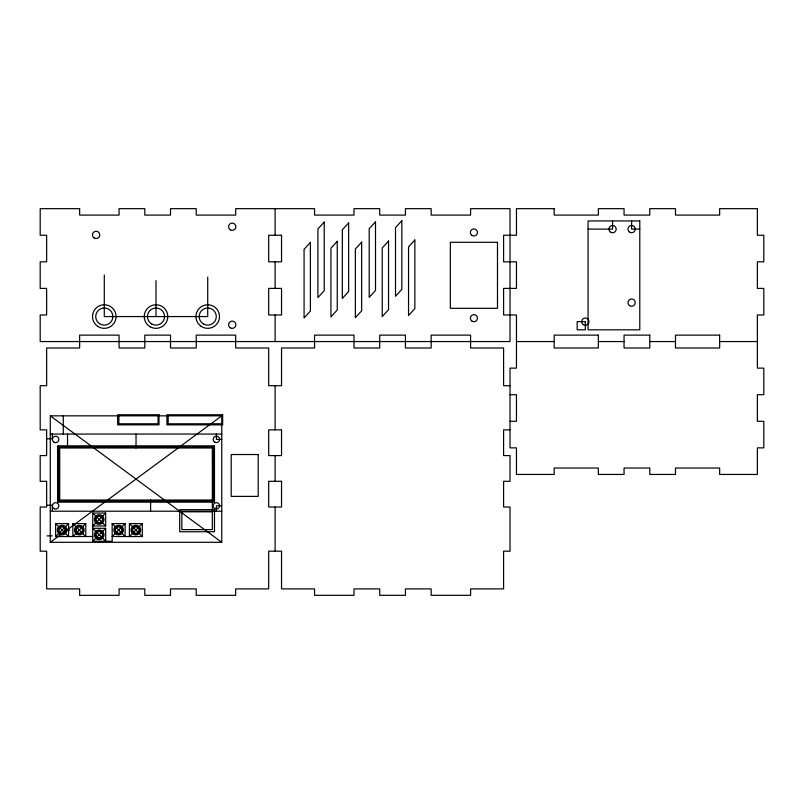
<?xml version="1.0" encoding="UTF-8"?>
<svg xmlns="http://www.w3.org/2000/svg" width="804" height="804" viewBox="0 0 804 804"><rect width="100%" height="100%" fill="white"/><g stroke="black" fill="none" stroke-linecap="round" stroke-linejoin="round"><path stroke-width="1.21" d="M55.647 536.539L68.571 523.615L68.571 536.539L55.647 523.615L55.647 536.539L92.751 536.509M85.787 523.615L72.862 536.539L72.862 523.615L85.787 523.615L85.787 536.539L72.862 523.615M105.676 513.042L92.751 525.967L105.676 525.967L105.676 513.042L92.751 513.042L92.751 541.233L112.168 541.233L112.168 523.585L125.092 523.585L125.092 536.509L112.168 523.585M92.751 541.233L105.676 528.308L92.751 528.308L105.676 541.233L105.676 528.308M125.092 523.585L112.168 536.509L142.328 536.539L142.328 523.615L129.404 523.615L129.404 536.539L142.328 523.615M50.29 542.298L221.753 415.839L221.753 542.298L50.29 542.298L50.29 415.839L221.753 415.839M588.066 229.11L612.558 229.11L612.558 220.949M639.783 229.11L631.612 229.11L631.612 220.949M516.459 341.559L554.177 341.559M598.337 341.559L624.055 341.559M649.773 341.559L675.491 341.559M719.65 341.559L757.368 341.559M510.027 385.709L503.595 385.709L503.595 347.991L470.591 347.991L470.591 335.127L431.145 335.127L431.145 347.991L405.427 347.991L405.427 335.127L379.709 335.127L379.709 347.991L353.991 347.991L353.991 335.127L314.555 335.127L314.555 347.991L281.541 347.991L281.541 385.709L268.687 385.709L268.687 347.991L235.672 347.991L235.672 335.127L196.236 335.127L196.236 347.991L170.518 347.991L170.518 335.127L144.8 335.127L144.8 347.991L119.072 347.991L119.072 335.127L79.636 335.127L79.636 347.991L46.632 347.991L46.632 385.709L40.2 385.709L40.2 429.869L46.632 429.869L46.632 455.587L40.2 455.587L40.2 481.305L46.632 481.305L46.632 507.022L40.2 507.022L40.2 551.182L46.632 551.182L46.632 588.9L79.636 588.9L79.636 595.332L119.072 595.332L119.072 588.9L144.8 588.9L144.8 595.332L170.518 595.332L170.518 588.9L196.236 588.9L196.236 595.332L235.672 595.332L235.672 588.9L268.687 588.9L268.687 551.182L281.541 551.182L281.541 588.9L314.555 588.9L314.555 595.332L353.991 595.332L353.991 588.9L379.709 588.9L379.709 595.332L405.427 595.332L405.427 588.9L431.145 588.9L431.145 595.332L470.591 595.332L470.591 588.9L503.595 588.9L503.595 551.182L510.027 551.182L510.027 507.022L503.595 507.022L503.595 481.305L510.027 481.305L510.027 455.587L503.595 455.587L503.595 429.869L510.027 429.869M510.027 394.714L516.459 394.714L516.459 421.286L510.027 421.286M221.753 423.788L168.177 423.788L168.177 415.839M50.29 434.059L221.753 434.059M46.994 438.783L52.35 438.783L52.35 433.426M221.753 439.396L216.397 439.396L216.397 434.039M212.346 500.018L59.737 500.018L59.717 447.989L212.326 447.989L212.346 529.605L181.845 529.605L181.845 511.806L212.346 511.806M46.994 505.213L52.35 505.213L52.35 510.57M221.723 505.857L216.366 505.857L216.366 511.213M50.29 511.213L221.753 511.213M55.647 523.615L68.571 523.615M64.36 530.158L69.717 530.158M46.994 535.896L52.35 535.896M50.29 415.839L221.753 542.298M129.404 523.615L142.328 536.539M92.751 513.042L105.676 525.967M275.109 208.668L275.109 235.25M275.109 261.823L275.109 288.405M275.109 314.977L275.109 341.559M275.109 385.709L275.109 429.869M275.109 455.587L275.109 481.305M275.109 507.022L275.109 551.182M207.723 277.099L207.723 316.565L104.289 316.565L104.289 274.988M158.097 415.839L158.097 423.788L118.881 423.788L118.881 415.839M156.006 280.616L156.006 316.565M150.599 499.646L150.599 511.213M136.027 434.059L136.027 447.989M67.526 434.059L67.526 447.557M63.255 415.839L63.255 434.059M324.223 222.055L317.912 228.969L317.912 297.621L324.223 290.706L324.223 222.055M310.384 242.396L304.073 249.31L304.073 317.962L310.384 311.047L310.384 242.396M348.645 222.869L342.333 229.783L342.333 298.435L348.645 291.52L348.645 222.869M337.248 241.311L330.936 248.225L330.936 316.876L337.248 309.962L337.248 241.311M375.508 221.783L369.197 228.698L369.197 297.349L375.508 290.435L375.508 221.783M361.669 242.125L355.358 249.039L355.358 317.691L361.669 310.776L361.669 242.125M401.829 220.698L395.518 227.612L395.518 296.264L401.829 289.35L401.829 220.698M388.533 241.039L382.222 247.954L382.222 316.605L388.533 309.691L388.533 241.039M414.854 239.954L408.543 246.868L408.543 315.52L414.854 308.605L414.854 239.954M79.636 208.668L40.2 208.668L40.2 235.25L46.632 235.25L46.632 261.823L40.2 261.823L40.2 288.405L46.632 288.405L46.632 314.977L40.2 314.977L40.2 341.559L510.027 341.559L510.027 208.668L470.591 208.668L470.591 215.1L431.145 215.1L431.145 208.668L405.427 208.668L405.427 215.1L379.709 215.1L379.709 208.668L353.991 208.668L353.991 215.1L314.555 215.1L314.555 208.668L235.672 208.668L235.672 215.1L196.236 215.1L196.236 208.668L170.518 208.668L170.518 215.1L144.8 215.1L144.8 208.668L119.072 208.668L119.072 215.1L79.636 215.1L79.636 208.668M554.177 208.668L516.459 208.668L516.459 235.25L503.595 235.25L503.595 261.823L516.459 261.823L516.459 288.405L503.595 288.405L503.595 314.977L516.459 314.977L516.459 368.131L510.027 368.131L510.027 447.868L516.459 447.868L516.459 474.45L554.177 474.45L554.177 468.018L598.337 468.018L598.337 474.45L624.055 474.45L624.055 468.018L649.773 468.018L649.773 474.45L675.491 474.45L675.491 468.018L719.65 468.018L719.65 474.45L757.368 474.45L757.368 447.868L763.8 447.868L763.8 421.286L757.368 421.286L757.368 394.714L763.8 394.714L763.8 368.131L757.368 368.131L757.368 314.977L763.8 314.977L763.8 288.405L757.368 288.405L757.368 261.823L763.8 261.823L763.8 235.25L757.368 235.25L757.368 208.668L719.65 208.668L719.65 215.1L675.491 215.1L675.491 208.668L649.773 208.668L649.773 215.1L624.055 215.1L624.055 208.668L598.337 208.668L598.337 215.1L554.177 215.1L554.177 208.668M639.783 220.949L588.066 220.949L588.066 329.831L639.783 329.831L639.783 220.949M281.541 235.25L268.687 235.25L268.687 261.823L281.541 261.823L281.541 235.25M497.485 242.295L450.33 242.295L450.33 308.314L497.485 308.314L497.485 242.295M281.541 288.405L268.687 288.405L268.687 314.977L281.541 314.977L281.541 288.405M585.342 321.65L577.171 321.65L577.171 329.821L585.342 329.821L585.342 321.65M598.337 335.127L554.177 335.127L554.177 347.991L598.337 347.991L598.337 335.127M649.773 335.127L624.055 335.127L624.055 347.991L649.773 347.991L649.773 335.127M719.65 335.127L675.491 335.127L675.491 347.991L719.65 347.991L719.65 335.127M159.001 414.763L117.635 414.763L117.635 424.854L159.001 424.854L159.001 414.763M222.658 414.763L166.93 414.763L166.93 424.854L222.658 424.854L222.658 414.763M281.541 429.869L268.687 429.869L268.687 455.587L281.541 455.587L281.541 429.869M214.467 445.848L57.576 445.848L57.597 502.168L214.487 502.168L214.467 445.848M213.402 446.913L58.652 446.913L58.662 501.093L213.412 501.093L213.402 446.913M258.195 454.531L231.19 454.531L231.19 496.39L258.195 496.39L258.195 454.531M281.541 481.305L268.687 481.305L268.687 507.022L281.541 507.022L281.541 481.305M214.487 509.666L179.704 509.666L179.704 531.745L214.487 531.745L214.487 509.666M60.31 532.74A3.216 3.216 0 0 0 65.315 530.308A3.216 3.216 0 0 0 60.702 527.183A3.216 3.216 0 0 0 60.31 532.74M60.009 533.183A3.749 3.749 0 0 0 65.848 530.349A3.749 3.749 0 0 0 60.471 526.7A3.749 3.749 0 0 0 60.009 533.183M59.406 534.067A4.824 4.824 0 0 0 66.923 530.419A4.824 4.824 0 0 0 59.998 525.736A4.824 4.824 0 0 0 59.406 534.067M77.717 532.861A3.216 3.216 0 0 0 82.541 530.077A3.216 3.216 0 0 0 77.717 527.293A3.216 3.216 0 0 0 77.717 532.861M77.445 533.323A3.749 3.749 0 0 0 83.073 530.077A3.749 3.749 0 0 0 77.445 526.831A3.749 3.749 0 0 0 77.445 533.323M76.621 534.067A4.824 4.824 0 0 0 84.129 530.419A4.824 4.824 0 0 0 77.214 525.736A4.824 4.824 0 0 0 76.621 534.067M97.606 522.288A3.216 3.216 0 0 0 102.43 519.505A3.216 3.216 0 0 0 97.606 516.721A3.216 3.216 0 0 0 97.606 522.288M97.334 522.751A3.749 3.749 0 0 0 102.962 519.505A3.749 3.749 0 0 0 97.334 516.258A3.749 3.749 0 0 0 97.334 522.751M96.802 523.685A4.824 4.824 0 0 0 104.038 519.505A4.824 4.824 0 0 0 96.802 515.324A4.824 4.824 0 0 0 96.802 523.685M97.405 537.424A3.216 3.216 0 0 0 102.42 534.992A3.216 3.216 0 0 0 97.807 531.876A3.216 3.216 0 0 0 97.405 537.424M97.334 538.017A3.749 3.749 0 0 0 102.962 534.771A3.749 3.749 0 0 0 97.334 531.514A3.749 3.749 0 0 0 97.334 538.017M96.802 538.941A4.824 4.824 0 0 0 104.038 534.771A4.824 4.824 0 0 0 96.802 530.59A4.824 4.824 0 0 0 96.802 538.941M117.022 532.831A3.216 3.216 0 0 0 121.846 530.047A3.216 3.216 0 0 0 117.022 527.263A3.216 3.216 0 0 0 117.022 532.831M116.751 533.303A3.749 3.749 0 0 0 122.379 530.047A3.749 3.749 0 0 0 116.751 526.801A3.749 3.749 0 0 0 116.751 533.303M116.218 534.228A4.824 4.824 0 0 0 123.454 530.047A4.824 4.824 0 0 0 116.218 525.876A4.824 4.824 0 0 0 116.218 534.228M134.258 532.861A3.216 3.216 0 0 0 139.082 530.077A3.216 3.216 0 0 0 134.258 527.293A3.216 3.216 0 0 0 134.258 532.861M133.765 533.183A3.749 3.749 0 0 0 139.615 530.349A3.749 3.749 0 0 0 134.228 526.7A3.749 3.749 0 0 0 133.765 533.183M133.454 534.258A4.824 4.824 0 0 0 140.69 530.077A4.824 4.824 0 0 0 133.454 525.896A4.824 4.824 0 0 0 133.454 534.258M54.039 442.22A3.216 3.216 0 0 0 58.863 439.436A3.216 3.216 0 0 0 54.039 436.652A3.216 3.216 0 0 0 54.039 442.22M214.789 442.18A3.216 3.216 0 0 0 219.613 439.396A3.216 3.216 0 0 0 214.789 436.612A3.216 3.216 0 0 0 214.789 442.18M214.567 508.52A3.216 3.216 0 0 0 219.572 506.088A3.216 3.216 0 0 0 214.969 502.962A3.216 3.216 0 0 0 214.567 508.52M54.039 508.641A3.216 3.216 0 0 0 58.863 505.857A3.216 3.216 0 0 0 54.039 503.073A3.216 3.216 0 0 0 54.039 508.641M203.442 323.982A8.573 8.573 0 0 0 216.296 316.565A8.573 8.573 0 0 0 203.442 309.138A8.573 8.573 0 0 0 203.442 323.982M201.121 326.323A11.789 11.789 0 0 0 219.482 317.399A11.789 11.789 0 0 0 202.578 305.962A11.789 11.789 0 0 0 201.121 326.323M151.725 323.982A8.573 8.573 0 0 0 164.579 316.565A8.573 8.573 0 0 0 151.725 309.138A8.573 8.573 0 0 0 151.725 323.982M150.117 326.766A11.789 11.789 0 0 0 167.795 316.565A11.789 11.789 0 0 0 150.117 306.354A11.789 11.789 0 0 0 150.117 326.766M99.485 323.66A8.573 8.573 0 0 0 112.841 317.168A8.573 8.573 0 0 0 100.54 308.847A8.573 8.573 0 0 0 99.485 323.66M97.676 326.323A11.789 11.789 0 0 0 116.047 317.399A11.789 11.789 0 0 0 99.133 305.962A11.789 11.789 0 0 0 97.676 326.323M230.406 327.881A3.648 3.648 0 0 0 235.873 324.726A3.648 3.648 0 0 0 230.406 321.57A3.648 3.648 0 0 0 230.406 327.881M230.406 229.884A3.648 3.648 0 0 0 235.873 226.728A3.648 3.648 0 0 0 230.406 223.572A3.648 3.648 0 0 0 230.406 229.884M94.299 238.054A3.648 3.648 0 0 0 99.766 234.899A3.648 3.648 0 0 0 94.299 231.743A3.648 3.648 0 0 0 94.299 238.054M471.928 321.097A3.538 3.538 0 0 0 477.435 318.424A3.538 3.538 0 0 0 472.36 314.997A3.538 3.538 0 0 0 471.928 321.097M471.928 235.371A3.538 3.538 0 0 0 477.435 232.688A3.538 3.538 0 0 0 472.36 229.261A3.538 3.538 0 0 0 471.928 235.371M629.793 232.266A3.648 3.648 0 0 0 635.26 229.11A3.648 3.648 0 0 0 629.793 225.954A3.648 3.648 0 0 0 629.793 232.266M583.292 324.675A3.648 3.648 0 0 0 588.97 321.912A3.648 3.648 0 0 0 583.744 318.374A3.648 3.648 0 0 0 583.292 324.675M629.572 305.62A3.648 3.648 0 0 0 635.25 302.867A3.648 3.648 0 0 0 630.024 299.329A3.648 3.648 0 0 0 629.572 305.62M610.738 232.266A3.648 3.648 0 0 0 616.206 229.11A3.648 3.648 0 0 0 610.738 225.954A3.648 3.648 0 0 0 610.738 232.266"/></g></svg>
